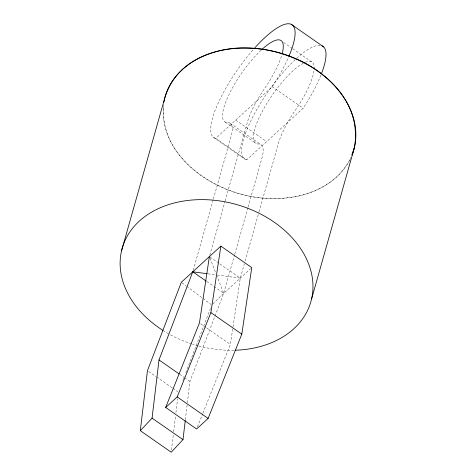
<?xml version="1.0" encoding="UTF-8"?>
<svg xmlns="http://www.w3.org/2000/svg" width="476" height="476" viewBox="0 0 476 476"><rect width="100%" height="100%" fill="white"/><g stroke="black" fill="none" stroke-linecap="round" stroke-linejoin="round"><path stroke-width="0.36" stroke-dasharray="2.38 1.78" d="M163.274 107.362C161.066 150.785 201.247 183.379 239.85 193.833C278.21 204.966 329.493 197.968 349.973 159.638M163.78 104.601C158.692 150.428 202.943 184.634 243.159 194.714C281.37 204.626 331.397 196.445 350.782 158.145M171.473 450.004L173.306 434.624M173.657 431.696L175.579 415.584M175.924 412.656L177.584 398.745M185.354 419.749L187.288 403.541M187.377 402.809L189.924 381.443L223.702 293.305L234.603 254.785M202.901 413.18L230.366 344.451L232.877 327.69M232.984 326.958L240.297 278.121L244.337 263.859M193.191 270.362L213.171 199.747M213.373 199.033L230.937 136.975A48.647 13.572 -55.2 0 0 227.409 122.469A49.409 13.786 -55.2 0 1 228.444 95.724A49.409 13.786 -55.2 0 1 261.33 49.992M209.785 255.184L224.928 201.687M225.124 200.973L247.532 121.796A48.647 13.572 -55.2 0 1 264.602 88.447A49.409 13.786 -55.2 0 0 281.941 54.579M234.805 254.071L247.925 207.709M248.127 206.995L261.854 158.484A48.647 13.572 -55.2 0 0 258.319 143.984A49.409 13.786 -55.2 0 1 263.758 108.695A49.409 13.786 -55.2 0 1 303.605 63.064M245.14 261.003L258.867 212.498M259.069 211.784L278.448 143.306A48.647 13.572 -55.2 0 1 295.519 109.962A49.409 13.786 -55.2 0 0 314.1 69.895M182.879 380.395L184.468 376.242M185.795 372.785L210.713 307.764M197.409 426.93L202.627 413.87M350.282 158.984L351.032 157.419M212.808 303.98L223.702 293.305L250.673 268.631M320.913 75.154A68.639 19.153 -55.2 0 1 303.17 108.213L246.663 159.894L215.747 138.379L272.254 86.697A68.639 19.153 -55.2 0 0 288.581 57.037M207.905 273.807L215.104 274.765M217.264 275.051L240.297 278.121L219.686 263.781M283.595 42.4L292.085 48.308M292.692 48.725L311.482 61.803M272.254 86.697L303.17 108.213M235.703 120.13L266.62 141.646M230.188 123.266L261.104 144.781M225.261 122.058L256.177 143.568M213.415 137.302L244.325 158.811M209.987 257.034L219.079 263.359M206.727 281.495L213.397 286.13M214.004 286.552L223.702 293.305L217.074 276.318M200.664 323.781L206.12 327.577M206.727 328L230.366 344.451M179.619 374.273L183.861 377.224M184.468 377.647L189.924 381.443M148.667 371.482L155.944 376.546M156.55 376.968L172.312 387.934M172.913 388.356L177.762 391.73M181.903 282.714L186.003 285.773M186.592 286.213L202.401 298.006M202.984 298.446L211.183 304.563M209.916 257.968L216.015 273.599M234.144 350.259A98.056 73.209 15.8 0 1 198.831 346.01M198.123 345.82A98.056 73.209 15.8 0 1 192.488 344.16M191.786 343.94A98.056 73.209 15.8 0 1 169.147 334.104M168.516 333.753A98.056 73.209 15.8 0 1 163.595 330.826M246.663 159.894A68.639 19.153 -55.2 0 1 250.775 120.963A68.639 19.153 -55.2 0 1 295.168 59.714M296.756 58.256A68.639 19.153 -55.2 0 1 320.045 45.315M215.747 138.379A68.639 19.153 -55.2 0 1 253.214 49.659M305.223 62.314A49.409 13.786 -55.2 0 1 314.202 67.884"/><path stroke-width="0.71" d="M164.297 100.281L164.41 99.323C179.874 44.631 250.751 38.586 295.162 58.423C331.689 73.155 367.883 113.472 352.038 155.122M185.271 420.487L182.986 439.64L171.211 452.2L140.295 430.685L147.459 370.637L181.32 282.28L220.852 246.122L251.768 267.631L241.808 334.128L208.119 418.44L196.588 428.989L165.672 407.474L199.45 322.942L209.38 256.612M140.295 430.685L152.07 418.13L159.008 359.927L192.786 271.79L207.185 273.706M311.59 298.928L354.501 147.268C364.396 87.774 297.75 47.88 245.586 47.963C211.285 46.922 170.122 65.373 163.839 102.388M165.672 407.474L177.203 396.925L210.892 312.613L220.852 246.122M121.499 250.983L164.41 99.323M351.954 154.73L354.501 147.268M291.199 24.318L323.763 46.975M192.786 271.79L206.12 281.072M210.892 312.613L241.808 334.128M159.008 359.927L179.012 373.85M177.203 396.925L208.119 418.44M152.07 418.13L182.986 439.64M162.994 330.445A98.056 73.209 15.8 0 1 152.873 211.415A98.056 73.209 15.8 0 1 302.944 252.25A98.056 73.209 15.8 0 1 235.632 350.211M262.33 49.076A49.409 13.786 -55.2 0 1 282.113 53.949M322.115 45.833A68.639 19.153 -55.2 0 1 321.437 73.828M254.196 48.552A68.639 19.153 -55.2 0 1 288.878 56.352"/></g></svg>
